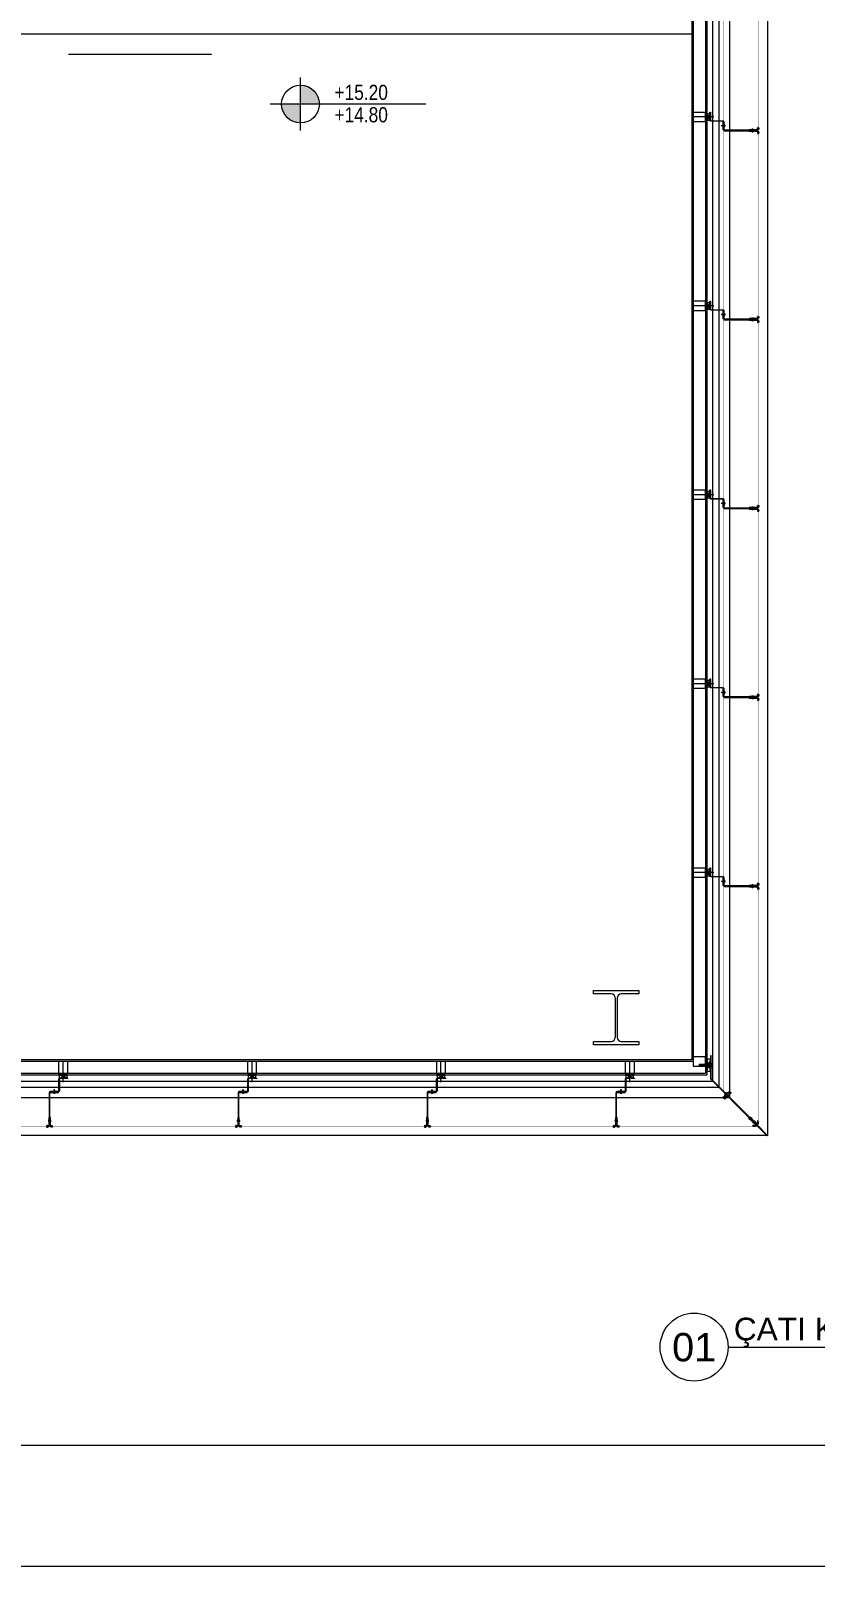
# Model space of a CAD drawing. Extents: x -1457 to 23780, y -2071 to 4205.
# Drawn here: x 22170 to 22689, y 0 to 1016 of the extents above; entities that cross this region are included whole.
import ezdxf
from ezdxf.enums import TextEntityAlignment as Align

# ---------------------------------------------------------------- set-up
doc = ezdxf.new("R2010")
doc.units = 0
doc.header["$MEASUREMENT"] = 0
doc.linetypes.add('HIDDEN', pattern=[0.375, 0.25, -0.125])
doc.layers.get('0').update_dxf_attribs({"color": 9, "lineweight": 9})
doc.layers.add('40A', color=9, linetype='Continuous', lineweight=9)
doc.layers.add('M-TEFRIS2-015', color=129, linetype='Continuous', lineweight=9)
doc.styles.add('Arial', font='arial.ttf', dxfattribs={"height": 2.5})
doc.styles.add('MuuM_TEXT-ITALIC', font='ARIALNI.TTF')
doc.styles.add('MuuM_TEXT-STANDART', font='ARIALN.TTF')

# ---------------------------------------------------------------- blocks, each defined once
blk = doc.blocks.new('0_drawinglabel')
blk.add_lwpolyline([(3, 0), (46.45945978873533, 0)])
blk.add_circle((0, 0), 3)
at = {"style": 'Arial'}
blk.add_attdef('CIZIMADI', text='', height=2, dxfattribs=at).set_placement((3.5, 0), align=Align.BOTTOM_LEFT)
blk.add_attdef('OLCEK', text='', height=2, dxfattribs=at).set_placement((46.45945978873533, 0), align=Align.BOTTOM_RIGHT)
blk.add_attdef('CIZIMNO', text='', height=2.5, dxfattribs=at).set_placement((0, 0), align=Align.MIDDLE)
at = {"style": 'MuuM_TEXT-ITALIC'}
blk.add_attdef('DRAWINGNAME', text='', height=2, dxfattribs=at).set_placement((3.5, -0.592087312414734), align=Align.TOP_LEFT)
blk.add_attdef('SCALE', text='', height=2, dxfattribs=at).set_placement((46.45945978873533, -0.592087312414734), align=Align.TOP_RIGHT)
blk = doc.blocks.new('0_elevationtarget-p')
h = blk.add_hatch(color=256)
h.paths.add_polyline_path([(2.5, 0, 0.4142135623730951), (0, 2.5), (0, 0)])
h.paths.add_polyline_path([(0, 0), (-2.5, 0, 0.4142135623730951), (0, -2.5)])
blk.add_line((0, -3.5), (0, 3.5))
blk.add_lwpolyline([(16.60457400992163, 0), (-4, 0)])
blk.add_circle((0, 0), 2.5)
at = {"style": 'Arial'}
blk.add_attdef('BITMISKOT', text='', height=2, dxfattribs=at).set_placement((4.5, 0), align=Align.BOTTOM_LEFT)
blk.add_attdef('KABAKOT', text='', height=2, dxfattribs=at).set_placement((4.5, -0.592087312414734), align=Align.TOP_LEFT)
blk = doc.blocks.new('prf-36')
for p, q in [((-15, 18), (15, 18)), ((-15, 15.75), (-15, 18)), ((-3.324999999997087, 15.75), (-15, 15.75)), ((-0.625, 13.05000000001746), (-0.625, -13.04999999998836)), ((0.625, 13.05000000001746), (0.625, -13.04999999998836)), ((15, 15.75), (3.325000000004366, 15.75)), ((15, 18), (15, 15.75)), ((-15, -15.75), (-3.324999999997087, -15.75)), ((-15, -18), (-15, -15.75)), ((15, -18), (-15, -18)), ((3.325000000004366, -15.75), (15, -15.75)), ((15, -15.75), (15, -18))]:
    blk.add_line(p, q)
for centre, start, end in [((-3.324999999997087, 13.05000000001746), 0, 90), ((3.325000000004366, 13.05000000001746), 90, 180), ((-3.324999999997087, -13.04999999998836), 270, 0), ((3.325000000004366, -13.04999999998836), 180, 270)]:
    blk.add_arc(centre, 2.7, start, end)
blk = doc.blocks.new('p- alum kaplama profil')
at = {"lineweight": 13}
blk.add_lwpolyline([(7.116288115706992, 12.59122897736233), (7.116288115706992, 26.49122897737107)], dxfattribs=at)
at = {"lineweight": 18}
blk.add_lwpolyline([(4.091285636725841, 6.157395140586232), (-1.408714363274157, 6.157395140586232), (-1.408714363274157, 6.457395140589143), (4.091285636725841, 6.457395140589143, 0.4142135623730951), (4.291285636730207, 6.657395140586232), (4.291288115709904, 14.6599621251953, -0.4142135623730951), (4.791288115709904, 15.15996212519531), (10.2912881157099, 15.15996212519531), (10.2912881157099, 14.85996212519239), (4.791288115709904, 14.85996212519239, 0.4142135623730951), (4.591288115705538, 14.6599621251953), (4.591285636725841, 6.657395140586232, -0.4142135623730951)], format="xyb", close=True, dxfattribs=at)
at = {"lineweight": 5}
blk.add_lwpolyline([(9.44128811570772, 15.15996212519531), (4.791288115709904, 15.15996212519531), (4.791288115709904, 17.15896212519146), (9.44128811570772, 17.15896212519146)], close=True, dxfattribs=at)
for points in [[(4.791288115709904, 15.15996212519531), (9.44128811570772, 17.15896212519146)], [(9.44128811570772, 15.15996212519531), (4.791288115709904, 17.15896212519146)]]:
    blk.add_lwpolyline(points, dxfattribs=at)
blk.add_lwpolyline([(-2.058714363268336, 5.556395140583844), (-2.05871188428864, -2.342037876038375), (-2.058710400644486, -15.6920548943599), (-1.65871040064303, -15.6920548943599), (-1.658711884287185, -2.342037876038375), (-1.65871436326688, 5.556395140583844), (-1.658593908886359, 5.561301908017413), (-1.658232835935449, 5.566196854617373), (-1.6576320142658, 5.57106818802822), (-1.656792891309122, 5.575904172785158), (-1.65571748858474, 5.580693158573922), (-1.654408396842881, 5.585423608308702), (-1.652868769785526, 5.590084125926294), (-1.651102316517608, 5.594663483823751), (-1.649113292579385, 5.599150649924921), (-1.646906489701905, 5.603534814266823), (-1.644487224267321, 5.607805415003893), (-1.641861324499585, 5.611952163888417), (-1.63903511641456, 5.615965071030584), (-1.63601540860236, 5.619834469003762), (-1.632809475801877, 5.623551036069328), (-1.629425041387548, 5.627105818703057), (-1.62587025875382, 5.630490253117387), (-1.622153691684616, 5.63369618591787), (-1.618284293715078, 5.636715893733706), (-1.614271386569271, 5.639542101815094), (-1.610124637688385, 5.642168001582831), (-1.605854036951313, 5.644587267021049), (-1.601469872609412, 5.646794069898533), (-1.596982706504603, 5.648783093833117), (-1.592403348607149, 5.650549547104673), (-1.587742830993191, 5.652089174158388), (-1.583012381258413, 5.65339826590025), (-1.578223395469649, 5.654473668624632), (-1.573387410712711, 5.655312791581309), (-1.568516077301864, 5.655913613254597), (-1.563621130701903, 5.656274686201866), (-1.558714363268336, 5.65639514058239), (3.941285636731664, 5.65639514058239), (3.941285636731664, 6.056395140591121), (-1.558714363268336, 6.056395140583844), (-1.583248200428896, 6.055792868688513), (-1.60772293343234, 6.053987503923053), (-1.632079600497489, 6.050983395563887), (-1.6562595242749, 6.046787780787781), (-1.68020445321872, 6.041410767180422), (-1.703856701892618, 6.034865308449298), (-1.727159289966039, 6.027167173173437), (-1.750056079449676, 6.01833490683748), (-1.772491909980999, 6.008389787142733), (-1.794412731679584, 5.997355772755327), (-1.815765735364948, 5.985259445586053), (-1.836499479776648, 5.972129946732818), (-1.856564015512957, 5.957998906325883), (-1.875911005349735, 5.942900367268523), (-1.89449384069212, 5.926870703258826), (-1.91226775386076, 5.909948531179907), (-1.929189925943319, 5.892174618011267), (-1.945219589949373, 5.873591782668881), (-1.960318129010373, 5.854244792832105), (-1.974449169417311, 5.834180257092157), (-1.987578668266904, 5.813446512684095), (-1.999674995439818, 5.792093508998732), (-2.010709009827223, 5.770172687296507), (-2.020654129521971, 5.747736856768823), (-2.029486395857929, 5.724840067281548), (-2.037184531133789, 5.701537479208128), (-2.043729989864913, 5.677885230534228), (-2.049107003468634, 5.653940301590409), (-2.05330261824838, 5.629760377813), (-2.056306726603907, 5.605403710751487), (-2.058112091369366, 5.580928977744406)], close=True)
blk.add_lwpolyline([(-1.658711884287185, -2.342037876038375), (-2.05871188428864, -2.342037876038375)])
for points in [[(-2.35871040064012, -10.84205606781324), (-2.358685758965292, -16.39196914934291), (-2.358685758968931, -16.39196914934291, -0.4142135623730951), (-2.508685092965605, -16.54196981534187), (-2.508685092961968, -16.54196981534187), (-4.058711732646769, -16.541976697481), (-4.058710400644487, -16.84197669747664), (-2.508683760959684, -16.84196981534478), (-2.508683760963322, -16.84196981533751, 0.4142135623730951), (-2.058685758969659, -16.39196781734063), (-2.058710400644486, -10.84205473581096)], [(-1.358710400647395, -10.84205606781324), (-1.65871040064303, -10.84205473581096), (-1.658735042317856, -16.39196781734063, 0.4142135623730951), (-1.208737040324194, -16.84196981533751), (-1.208737040327832, -16.84196981534478), (0.3412895993569691, -16.84197669747664), (0.3412909313592536, -16.541976697481), (-1.208735708325547, -16.54196981534187), (-1.208735708321909, -16.54196981534187, -0.4142135623730951), (-1.358735042318584, -16.39196914934291), (-1.358735042322222, -16.39196914934291)]]:
    blk.add_lwpolyline(points, format="xyb", close=True)
for points in [[(0.6712856367275889, 5.65639514058239, -10.00000000000055), (1.91128563672555, 5.65639514058239, -10.00000000000055)], [(0.6712856367275889, 5.65639514058239, -10.00000000000055), (0.6716985999200915, 5.636639372480202, -10.00000000000055), (0.6729367680281939, 5.616918118668761, -10.00000000000055), (0.6749979779169735, 5.597265833157508, -10.00000000000055), (0.677878628540384, 5.577716849451461, -10.00000000000055), (0.6815736872713388, 5.558305320590078, -10.00000000000055), (0.6860766986583258, 5.539065159455276, -10.00000000000055), (0.6913797957176941, 5.520029979559691, -10.00000000000055), (0.6974737136779368, 5.501233036300619, -10.00000000000055), (0.7043478061650604, 5.482707168861452, -10.00000000000055), (0.7119900637999308, 5.464484742833519, -10.00000000000055), (0.7203871351857744, 5.446597593696424, -10.00000000000055), (0.729524350231259, 5.429076971186078, -10.00000000000055), (0.7393857457618651, 5.411953484681362, -10.00000000000055), (0.7499540934450124, 5.395257049754945, -10.00000000000055), (0.7612109298543146, 5.379016835895528, -10.00000000000055), (0.7731365887420907, 5.363261215561577, -10.00000000000055), (0.7857102354000745, 5.348017714595698, -10.00000000000055), (0.7989099030428406, 5.333312964137802, -10.00000000000055), (0.8127125312139469, 5.319172654109933, -10.00000000000055), (0.8270940060365319, 5.305621488330871, -10.00000000000055), (0.842029202366575, 5.292683141355155, -10.00000000000055), (0.8574920276851115, 5.280380217101992, -10.00000000000055), (0.873455467678468, 5.268734209390459, -10.00000000000055), (0.8898916334301246, 5.257765464366457, -10.00000000000055), (0.90677181015144, 5.247493144966938, -10.00000000000055), (0.924066507345742, 5.237935197443222, -10.00000000000055), (0.9417455103293833, 5.229108319987062, -10.00000000000055), (0.9597779330115372, 5.221027933597723, -10.00000000000055), (0.9781322718672528, 5.213708155102721, -10.00000000000055), (0.9967764609582443, 5.20716177252143, -10.00000000000055), (1.015677927983232, 5.201400222691519, -10.00000000000055), (1.034803651139554, 5.196433571325541, -10.00000000000055)], [(0.961285636728462, 5.65639514058239, -10.00000000000055), (0.9657017274194004, 5.656503549527768, -10.00000000000055), (0.9701071793579104, 5.656828515186134, -10.00000000000055), (0.9744913794284003, 5.657369254686272, -10.00000000000055), (0.9788437657089158, 5.658124465348008, -10.00000000000055), (0.9831538529188036, 5.659092327796314, -10.00000000000055), (0.9874112576808328, 5.660270510370536, -10.00000000000055), (0.9916057235323024, 5.66165617471961, -10.00000000000055), (0.9957271456414672, 5.663245982656008, -10.00000000000055), (0.9997655951347041, 5.665036104202953, -10.00000000000055), (1.003711343041685, 5.667022226798508, -10.00000000000055), (1.007554883705779, 5.669199565685629, -10.00000000000055), (1.011286957699667, 5.671562875473683, -10.00000000000055), (1.014898574129802, 5.674106462747657, -10.00000000000055), (1.018381032304205, 5.676824199783366, -10.00000000000055), (1.021725942661759, 5.679709539303074, -10.00000000000055), (1.024925247035753, 5.682755530278883, -10.00000000000055), (1.027971238011559, 5.685954834645599, -10.00000000000055), (1.030856577531267, 5.689299745010429, -10.00000000000055), (1.033574314559699, 5.692782203184833, -10.00000000000055), (1.036117901833677, 5.696393819618606, -10.00000000000055), (1.038481211629004, 5.700125893605218, -10.00000000000055), (1.040658550519764, 5.70396943427295, -10.00000000000055), (1.042644673108042, 5.707915182179931, -10.00000000000055), (1.044434794654989, 5.711953631673168, -10.00000000000055), (1.046024602595025, 5.716075053785971, -10.00000000000055), (1.047410266944098, 5.720269519630161, -10.00000000000055), (1.04858844951468, 5.724526924392192, -10.00000000000055), (1.049556311966624, 5.728837011605719, -10.00000000000055), (1.050311522624724, 5.733189397882597, -10.00000000000055), (1.050852262128501, 5.737573597956724, -10.00000000000055), (1.051177227786864, 5.741979049895235, -10.00000000000055), (1.051285636728607, 5.746395140586173, -10.00000000000055)], [(1.606285636728898, 6.866395140581516, -10.00000000000055), (0.9762856367278798, 6.956395140585299, -10.00000000000055)], [(1.334586901725741, 5.854744508082148, -10.00000000000055), (0.9762856367278798, 5.876395140583553, -10.00000000000055)], [(1.562926084069658, 7.052589362398066, -10.00000000000055), (1.020381943574647, 7.13009566817891, -10.00000000000055)], [(1.034803651139554, 5.196433571325541, -10.00000000000055), (1.040012745183958, 5.195209710616835, -10.00000000000055), (1.045227678500849, 5.194010975332276, -10.00000000000055), (1.05044832990552, 5.192837393324224, -10.00000000000055), (1.055674578075012, 5.191688991877527, -10.00000000000055), (1.060906301555404, 5.190565797680391, -10.00000000000055), (1.066143378769083, 5.189467836817128, -10.00000000000055), (1.071385688014742, 5.188395134811798, -10.00000000000055), (1.076633107467386, 5.187347716599106, -10.00000000000055), (1.081885515178327, 5.186325606517129, -10.00000000000055), (1.087142789093377, 5.18532882832187, -10.00000000000055), (1.092404807038291, 5.184357405165427, -10.00000000000055), (1.09767144672969, 5.183411359625097, -10.00000000000055), (1.102942585782329, 5.182490713696096, -10.00000000000055), (1.108218101690907, 5.181595488769744, -10.00000000000055), (1.113497871866456, 5.180725705640725, -10.00000000000055), (1.1187817736145, 5.179881384528925, -10.00000000000055), (1.124069684138703, 5.179062545064879, -10.00000000000055), (1.129361480559054, 5.178269206253388, -10.00000000000055), (1.134657039893681, 5.177501386553558, -10.00000000000055), (1.139956239091588, 5.176759103791481, -10.00000000000055), (1.145258954996279, 5.176042375233008, -10.00000000000055), (1.150565064382135, 5.175351217518254, -10.00000000000055), (1.155874443943502, 5.174685646719809, -10.00000000000055), (1.161186970294692, 5.174045678306356, -10.00000000000055), (1.166502519977257, 5.173431327135403, -10.00000000000055), (1.171820969470899, 5.172842607504207, -10.00000000000055), (1.177142195175292, 5.172279533069738, -10.00000000000055), (1.182466073431895, 5.171742116943278, -10.00000000000055), (1.187792480520329, 5.171230371595811, -10.00000000000055), (1.193121292669274, 5.170744308923531, -10.00000000000055), (1.198452386034659, 5.170283940225998, -10.00000000000055), (1.203785636728752, 5.169849276191596, -10.00000000000055)], [(1.051285636728607, 6.913093875582489, -10.00000000000055), (1.291285636730207, 7.556395140591121, -10.00000000000055)], [(1.051285636728607, 5.833093875580741, -10.00000000000055), (1.051285636728607, 6.013093875581035, -10.00000000000055)], [(1.051285636728607, 5.746395140586173, -10.00000000000055), (1.051285636728607, 5.833093875580741, -10.00000000000055)], [(1.203785636728752, 5.169849276191596, -10.00000000000055), (1.203785636728752, 5.203895140590248, -10.00000000000055)], [(1.378785636728024, 5.203895140590248, -10.00000000000055), (1.203785636728752, 5.203895140590248, -10.00000000000055)], [(1.291260536728259, 6.157395140586232, -10.00000000000055), (1.291260536728259, 6.257395140584777, -10.00000000000055)], [(1.291285636730207, 4.927395140590306, -10.00000000000055), (1.291285636730207, 7.795395140585242, -10.00000000000055)], [(1.53128563672817, 6.823093875585982, -10.00000000000055), (1.291285636730207, 7.556395140591121, -10.00000000000055)], [(1.378785636728024, 5.169849276191596, -10.00000000000055), (1.378785636728024, 5.203895140590248, -10.00000000000055)], [(1.378785636728024, 5.169849276191596, -10.00000000000055), (1.384118887425755, 5.170283940225998, -10.00000000000055), (1.389449980787502, 5.170744308923531, -10.00000000000055), (1.394778792932811, 5.171230371595811, -10.00000000000055), (1.40010520002488, 5.171742116943278, -10.00000000000055), (1.405429078285123, 5.172279533069738, -10.00000000000055), (1.410750303985878, 5.172842607504207, -10.00000000000055), (1.41606875347952, 5.173431327135403, -10.00000000000055), (1.421384303162084, 5.174045678306356, -10.00000000000055), (1.426696829513274, 5.174685646719809, -10.00000000000055), (1.432006209074643, 5.175351217518254, -10.00000000000055), (1.437312318460499, 5.176042375233008, -10.00000000000055), (1.442615034365189, 5.176759103791481, -10.00000000000055), (1.447914233559457, 5.177501386553558, -10.00000000000055), (1.453209792897722, 5.178269206253388, -10.00000000000055), (1.458501589318074, 5.179062545064879, -10.00000000000055), (1.463789499842278, 5.179881384528925, -10.00000000000055), (1.469073401586683, 5.180725705640725, -10.00000000000055), (1.474353171765869, 5.181595488769744, -10.00000000000055), (1.479628687678085, 5.182490713696096, -10.00000000000055), (1.484899826723449, 5.183411359625097, -10.00000000000055), (1.490166466418485, 5.184357405165427, -10.00000000000055), (1.495428484359763, 5.18532882832187, -10.00000000000055), (1.50068575827845, 5.186325606517129, -10.00000000000055), (1.50593816598939, 5.187347716599106, -10.00000000000055), (1.511185585442034, 5.188395134811798, -10.00000000000055), (1.516427894687694, 5.189467836817128, -10.00000000000055), (1.521664971901373, 5.190565797673116, -10.00000000000055), (1.526896695381764, 5.191688991877527, -10.00000000000055), (1.532122943547619, 5.192837393324224, -10.00000000000055), (1.537343594955926, 5.194010975332276, -10.00000000000055), (1.542558528272819, 5.195209710616835, -10.00000000000055), (1.547767622317223, 5.196433571325541, -10.00000000000055)], [(1.53128563672817, 5.746395140586173, -10.00000000000055), (1.53128563672817, 5.923093875584527, -10.00000000000055)], [(1.53128563672817, 5.746395140586173, -10.00000000000055), (1.531394045669911, 5.741979049895235, -10.00000000000055), (1.531719011328276, 5.737573597956724, -10.00000000000055), (1.532259750832054, 5.733189397882597, -10.00000000000055), (1.53301496149379, 5.728837011605719, -10.00000000000055), (1.533982823942095, 5.724526924392192, -10.00000000000055), (1.535161006512679, 5.720269519630161, -10.00000000000055), (1.536546670861753, 5.716075053785971, -10.00000000000055), (1.538136478801789, 5.711953631673168, -10.00000000000055), (1.539926600348735, 5.707915182172654, -10.00000000000055), (1.541912722937013, 5.70396943427295, -10.00000000000055), (1.544090061827773, 5.700125893605218, -10.00000000000055), (1.546453371619463, 5.69639381961133, -10.00000000000055), (1.54899695889344, 5.692782203177559, -10.00000000000055), (1.551714695925511, 5.689299745010429, -10.00000000000055), (1.554600035445218, 5.685954834645599, -10.00000000000055), (1.557646026421024, 5.682755530278883, -10.00000000000055), (1.560845330791379, 5.679709539303074, -10.00000000000055), (1.564190241152573, 5.676824199783366, -10.00000000000055), (1.567672699323338, 5.674106462747657, -10.00000000000055), (1.57128431575711, 5.671562875473683, -10.00000000000055), (1.575016389750999, 5.669199565685629, -10.00000000000055), (1.578859930411454, 5.667022226798508, -10.00000000000055), (1.582805678318436, 5.665036104202953, -10.00000000000055), (1.58684412781531, 5.663245982656008, -10.00000000000055), (1.590965549924475, 5.66165617471961, -10.00000000000055), (1.595160015775945, 5.660270510370536, -10.00000000000055), (1.599417420537974, 5.659092327796314, -10.00000000000055), (1.603727507744224, 5.658124465348008, -10.00000000000055), (1.608079894028378, 5.657369254686272, -10.00000000000055), (1.612464094098868, 5.656828515186134, -10.00000000000055), (1.616869546041016, 5.656503549527768, -10.00000000000055), (1.621285636728315, 5.65639514058239, -10.00000000000055)], [(1.547767622317223, 5.196433571325541, -10.00000000000055), (1.566893345473545, 5.201400222691519, -10.00000000000055), (1.585794812494896, 5.20716177252143, -10.00000000000055), (1.604439001593163, 5.213708155102721, -10.00000000000055), (1.622793340445241, 5.221027933597723, -10.00000000000055), (1.640825763127394, 5.229108319987062, -10.00000000000055), (1.658504766111035, 5.237935197443222, -10.00000000000055), (1.675799463305338, 5.247493144966938, -10.00000000000055), (1.692679640026653, 5.257765464366457, -10.00000000000055), (1.70911580577831, 5.268734209390459, -10.00000000000055), (1.725079245771667, 5.280380217101992, -10.00000000000055), (1.740542071090203, 5.292683141355155, -10.00000000000055), (1.755477267423883, 5.305621488330871, -10.00000000000055), (1.76985874224283, 5.319172654109933, -10.00000000000055), (1.7836613704103, 5.333312964137802, -10.00000000000055), (1.796861038056704, 5.348017714595698, -10.00000000000055), (1.809434684714688, 5.363261215561577, -10.00000000000055), (1.821360343602464, 5.379016835895528, -10.00000000000055), (1.832617180011765, 5.395257049754945, -10.00000000000055), (1.843185527691274, 5.411953484681362, -10.00000000000055), (1.85304692322552, 5.429076971186078, -10.00000000000055), (1.862184138267366, 5.446597593696424, -10.00000000000055), (1.870581209656846, 5.464484742833519, -10.00000000000055), (1.878223467291718, 5.482707168861452, -10.00000000000055), (1.88509755977884, 5.501233036300619, -10.00000000000055), (1.891191477739084, 5.520029979559691, -10.00000000000055), (1.896494574798452, 5.539065159455276, -10.00000000000055), (1.900997586181801, 5.558305320590078, -10.00000000000055), (1.904692644912755, 5.577716849451461, -10.00000000000055), (1.907573295539805, 5.597265833157508, -10.00000000000055), (1.909634505424945, 5.616918118668761, -10.00000000000055), (1.910872673536687, 5.636639372480202, -10.00000000000055), (1.91128563672555, 5.65639514058239, -10.00000000000055)], [(-3.83650732728347, -17.04205491936591, 0), (-3.810064716937631, -17.07069461185165, 0), (-3.782135438719706, -17.09788650486007, 0), (-3.752798647907183, -17.12355353296152, 0), (-3.722137488857696, -17.14762295241235, 0), (-3.690238859351666, -17.17002654727548, 0), (-3.657193164337513, -17.19070082280086, 0), (-3.623094059701542, -17.20958718533802, 0), (-3.588038186822813, -17.22663210844621, 0), (-3.552124898687906, -17.24178728454717, 0), (-3.515455978322278, -17.25500976185867, 0), (-3.478135350302181, -17.26626206612855, 0), (-3.440268786242086, -17.27551230684912, 0), (-3.401963604996126, -17.28273426758824, 0), (-3.363328368533983, -17.28790748036408, 0), (-3.324472574229729, -17.29101728361274, 0), (-3.285506344560416, -17.29205486372666, 0), (-3.246540114985691, -17.29101728007663, 0), (-3.207684320965198, -17.2879074733064, 0), (-3.169049084968719, -17.28273425701627, 0), (-3.130743904384871, -17.27551229279925, 0), (-3.092877341161511, -17.26626204865169, 0), (-3.055556714163683, -17.25500974099122, 0), (-3.018887794994951, -17.24178726035461, 0), (-2.982974508238839, -17.22663208098675, 0), (-2.947918636902612, -17.20958715470624, 0), (-2.913819533980131, -17.19070078906952, 0), (-2.880773840846812, -17.17002651054645, 0), (-2.848875213374411, -17.14762291278748, 0), (-2.818214056507712, -17.12355349055724, 0), (-2.788877268027135, -17.09788645978551, 0), (-2.760947992275759, -17.07069456423778, 0), (-2.734505384531075, -17.04205486935825, 0)], [(-3.285506377786076, -17.04205472372996, 0), (-3.836507357787922, -17.04205472372996, 0)], [(-2.845505414603393, -16.54205459020886, 0), (-2.857579834799252, -16.50745929440745, 0), (-2.872369487060494, -16.47393479141465, 0), (-2.889780529712878, -16.44169379719824, 0), (-2.909702488144829, -16.41094088372483, 0), (-2.932008955755009, -16.38187118097994, 0), (-2.956558396017498, -16.35466913881828, 0), (-2.983195040542341, -16.32950735662598, 0), (-3.011749877452529, -16.30654548815073, 0), (-3.042041723754663, -16.28592922849202, 0), (-3.07387837499118, -16.26778938966163, 0), (-3.107057824767252, -16.25224107054964, 0), (-3.141369546519853, -16.23938292662205, 0), (-3.176595829314463, -16.22929654395557, 0), (-3.212513159243826, -16.22204592154593, 0), (-3.248893637653964, -16.21767706523678, 0), (-3.285506427160726, -16.21621769580815, 0), (-3.32211921635826, -16.21767707309482, 0), (-3.358499693829798, -16.22204593721107, 0), (-3.394417022205743, -16.22929656733322, 0), (-3.429643302832118, -16.2393829575667, 0), (-3.463955021823494, -16.25224110885756, 0), (-3.497134468263538, -16.26778943509271, 0), (-3.528971115603782, -16.2859292807625, 0), (-3.559262957485772, -16.30654554691864, 0), (-3.587817789462859, -16.32950742152752, 0), (-3.614454428588942, -16.35466920943872, 0), (-3.639003863008837, -16.38187125686818, 0), (-3.661310324379883, -16.41094096440065, 0), (-3.681232276208902, -16.44169388215232, 0), (-3.69864331194185, -16.47393488010857, 0), (-3.713432956999894, -16.50745938628097, 0), (-3.725507369774276, -16.54205468467262, 0)], [(-3.285506377786076, -16.54205473580805, 0), (-3.725507297789588, -16.54205473580805, 0)], [(-3.285506377786076, -16.54205473580805, 0), (-3.54550545778693, -16.54205473580805, 0)], [(-3.54550545778693, -16.54205473580805, 0), (-3.285506377786076, -16.54205473580805, 0)], [(-3.54550545778693, -17.04205472372996, 0), (-3.54550545778693, -16.54205473580805, 0)], [(-3.285506377786076, -17.54205472372996, 0), (-3.285506377786076, -16.04205473580805, 0)], [(-3.285506377786076, -16.54205473580805, 0), (-2.845505457789839, -16.54205473580805, 0)], [(-3.285506377786076, -16.54205473580805, 0), (-3.025507297785225, -16.54205473580805, 0)], [(-3.025507297785225, -16.54205473580805, 0), (-3.285506377786076, -16.54205473580805, 0)], [(-3.285506377786076, -17.04205472372996, 0), (-2.73450539778787, -17.04205472372996, 0)], [(-3.025507297785225, -17.04205472372996, 0), (-3.025507297785225, -16.54205473580805, 0)], [(-2.858710468553908, -13.04205473576439, 0), (-0.8587104006437583, -13.04205473576439, 0)], [(-2.358710400643758, -12.5170547056623, 0), (-2.396498232599696, -12.53468806490855, 0), (-2.432895800291588, -12.555036840502, 0), (-2.467708304666301, -12.57799212620011, 0), (-2.500749429887945, -12.60343106576329, 0), (-2.531842340507864, -12.63121751050494, 0), (-2.560820627892097, -12.66120274791319, 0), (-2.587529200816788, -12.69322629760427, 0), (-2.611825115534884, -12.72711677016195, 0), (-2.633578340788516, -12.76269278446125, 0), (-2.652672453750709, -12.79976393837569, 0), (-2.669005263105646, -12.83813182781887, 0), (-2.682489355986035, -12.8775911086268, 0), (-2.693052565795369, -12.91793059548945, 0), (-2.700638358437571, -12.95893439229258, 0), (-2.705206134905893, -13.00038304751797, 0), (-2.706731448550272, -13.04205472879403, 0), (-2.705206135924527, -13.08372641011374, 0), (-2.700638360471201, -13.12517506545555, 0), (-2.693052568825805, -13.16617886244057, 0), (-2.682489360006001, -13.20651834956516, 0), (-2.669005268089676, -13.24597763070051, 0), (-2.652672459673339, -13.28434552055114, 0), (-2.633578347613365, -13.32141667492396, 0), (-2.611825123229208, -13.35699268975441, 0), (-2.587529209340573, -13.39088316290872, 0), (-2.560820637198048, -13.42290671324736, 0), (-2.531842350548686, -13.45289195136138, 0), (-2.500749440605431, -13.48067839685973, 0), (-2.467708316005881, -13.50611733723781, 0), (-2.432895812195055, -13.52907262378721, 0), (-2.396498244994289, -13.54942140026833, 0), (-2.358710413471271, -13.56705476043862, 0)], [(-2.358710468553907, -13.04205473576439, 0), (-2.358710468553907, -12.51705473576294, 0)], [(-2.358710468553907, -13.04205473576439, 0), (-2.358710468553907, -12.72705381576088, 0)], [(-2.358710468553907, -12.72705381576088, 0), (-2.358710468553907, -13.04205473576439, 0)], [(-1.358710400643758, -12.72705381576088, 0), (-2.358710468553907, -12.72705381576088, 0)], [(-2.358710468553907, -13.04205473576439, 0), (-2.358710468553907, -13.35705565576063, 0)], [(-2.358710468553907, -13.04205473576439, 0), (-2.358710468553907, -13.56705473575857, 0)], [(-2.358710468553907, -13.35705565576063, 0), (-2.358710468553907, -13.04205473576439, 0)], [(-1.358710400643758, -13.35705565576063, 0), (-2.358710468553907, -13.35705565576063, 0)], [(-1.358710400643758, -13.04205473576439, 0), (-1.358710400643758, -12.36705473576148, 0)], [(-1.358710356475057, -13.71705469588778, 0), (-1.324271272271289, -13.68429009661486, 0), (-1.29159132717541, -13.64977067202562, 0), (-1.260759814915218, -13.61359074198117, 0), (-1.231860978634357, -13.57584916347696, 0), (-1.204973780670115, -13.53664906053018, 0), (-1.180171686828543, -13.49609754233825, 0), (-1.15752246562988, -13.4543054107271, 0), (-1.13708800315362, -13.41138685728947, 0), (-1.118924133934341, -13.36745915143547, 0), (-1.103080488399426, -13.32264231998124, 0), (-1.089600357270682, -13.2770588191197, 0), (-1.078520573268177, -13.23083319989382, 0), (-1.069871410472841, -13.18409176786372, 0), (-1.063676501606095, -13.1369622379425, 0), (-1.05995277346301, -13.08957338550681, 0), (-1.058710400644485, -13.04205469449516, 0), (-1.059952777777652, -12.99453600359266, 0), (-1.06367651022083, -12.94714715149894, 0), (-1.0698714233622, -12.90001762214524, 0), (-1.07852059039942, -12.85327619089366, 0), (-1.089600378600152, -12.80705057267187, 0), (-1.103080513865279, -12.76146707303996, 0), (-1.118924163467454, -12.7166502430191, 0), (-1.137088036673957, -12.67272253881674, 0), (-1.157522503046492, -12.62980398723448, 0), (-1.180171728035928, -12.58801185766788, 0), (-1.204973825562774, -12.54746034173877, 0), (-1.231861027081322, -12.50826024122216, 0), (-1.260759866789156, -12.47051866534457, 0), (-1.291591382330807, -12.43433873810136, 0), (-1.324271330562623, -12.39981931647344, 0), (-1.35871041773862, -12.36705472033645, 0)], [(-1.358710400643758, -13.04205473576439, 0), (-1.358710400643758, -13.71705473576003, 0)], [(-0.5558868025000268, -17.04205472372996, 0), (-1.106887782498232, -17.04205472372996, 0)], [(-0.0048858530026337, -17.04205491936591, 0), (-0.0313284633484727, -17.07069461185165, 0), (-0.0592577415663982, -17.09788650486007, 0), (-0.0885945323789201, -17.12355353296152, 0), (-0.1192556914284069, -17.14762295241235, 0), (-0.1511543209344381, -17.17002654727548, 0), (-0.1842000159449526, -17.19070082280086, 0), (-0.218299120580923, -17.20958718533802, 0), (-0.2533549934632902, -17.22663210844621, 0), (-0.289268281598197, -17.24178728454717, 0), (-0.3259372019638249, -17.25500976185867, 0), (-0.3632578299839224, -17.26626206612855, 0), (-0.4011243940440182, -17.27551230684912, 0), (-0.4394295752899779, -17.28273426758824, 0), (-0.4780648117521197, -17.28790748036408, 0), (-0.5169206060563738, -17.29101728361274, 0), (-0.555886835722049, -17.29205486372666, 0), (-0.5948530653004127, -17.29101728007663, 0), (-0.6337088593172667, -17.2879074733064, 0), (-0.6723440953137471, -17.28273425701627, 0), (-0.7106492759012327, -17.27551229279925, 0), (-0.7485158391245932, -17.26626204865169, 0), (-0.7858364661224188, -17.25500974099122, 0), (-0.8225053852875133, -17.24178726035461, 0), (-0.8584186720472644, -17.22663208098675, 0), (-0.8934745433798525, -17.20958715470624, 0), (-0.9275736463059728, -17.19070078906952, 0), (-0.9606193394392905, -17.17002651054645, 0), (-0.9925179669116913, -17.14762291278748, 0), (-1.02317912377839, -17.12355349055724, 0), (-1.052515912258968, -17.09788645978551, 0), (-1.080445188006705, -17.07069456423778, 0), (-1.106887795755028, -17.04205486935825, 0)], [(-0.9958877656827096, -16.54205459020886, 0), (-0.9838133454832132, -16.50745929440745, 0), (-0.9690236932256084, -16.47393479141465, 0), (-0.9516126505732244, -16.44169379719824, 0), (-0.9316906921412736, -16.41094088372483, 0), (-0.9093842245310952, -16.38187118097994, 0), (-0.8848347842686051, -16.35466913881828, 0), (-0.8581981397401248, -16.32950735662598, 0), (-0.8296433028335741, -16.30654548815073, 0), (-0.7993514565278022, -16.28592922849202, 0), (-0.7675148052949226, -16.26778938966163, 0), (-0.7343353555188517, -16.25224107054964, 0), (-0.70002363376625, -16.23938292662205, 0), (-0.6647973509716394, -16.22929654395557, 0), (-0.6288800210422778, -16.22204592154593, 0), (-0.5924995426321403, -16.21767706523678, 0), (-0.5558867531217402, -16.21621769580815, 0), (-0.5192739639278443, -16.21767707309482, 0), (-0.4828934864526673, -16.22204593721107, 0), (-0.4469761580803607, -16.22929656733322, 0), (-0.4117498774503475, -16.2393829575667, 0), (-0.3774381584589719, -16.25224110885756, 0), (-0.3442587120189273, -16.26778943509271, 0), (-0.3124220646786853, -16.2859292807625, 0), (-0.2821302228003333, -16.30654554691864, 0), (-0.2535753908196057, -16.32950742152752, 0), (-0.2269387516971619, -16.35466920943872, 0), (-0.2023893172772659, -16.38187125686818, 0), (-0.1800828559062211, -16.41094096440065, 0), (-0.1601609040772018, -16.44169388215232, 0), (-0.1427498683442536, -16.47393488010857, 0), (-0.1279602232825709, -16.50745938628097, 0), (-0.115885810511827, -16.54205468467262, 0)], [(-0.5558868025000268, -16.54205473580805, 0), (-0.9958877224962635, -16.54205473580805, 0)], [(-0.5558868025000268, -16.54205473580805, 0), (-0.8158858824972413, -16.54205473580805, 0)], [(-0.8158858824972413, -16.54205473580805, 0), (-0.5558868025000268, -16.54205473580805, 0)], [(-0.8158858824972413, -17.04205472372996, 0), (-0.8158858824972413, -16.54205473580805, 0)], [(-0.5558868025000268, -17.54205472372996, 0), (-0.5558868025000268, -16.04205473580805, 0)], [(-0.5558868025000268, -16.54205473580805, 0), (-0.2958877224991738, -16.54205473580805, 0)], [(-0.5558868025000268, -16.54205473580805, 0), (-0.1158858824965137, -16.54205473580805, 0)], [(-0.2958877224991738, -16.54205473580805, 0), (-0.5558868025000268, -16.54205473580805, 0)], [(-0.5558868025000268, -17.04205472372996, 0), (-0.0048858224981814, -17.04205472372996, 0)], [(-0.2958877224991738, -17.04205472372996, 0), (-0.2958877224991738, -16.54205473580805, 0)]]:
    blk.add_polyline3d(points)
blk = doc.blocks.new('p-cephe_kose profili')
at = {"linetype": 'Continuous', "lineweight": 13}
for p, q in [((-2.749991552776917, 12.75000846731927), (-3.149991552778373, 12.75000846731927)), ((-3.149991552778373, -2.867148820223518), (-3.149991552778373, 12.75000846731927)), ((-2.749991552776917, -3.032834245172125), (-2.749991552776917, 12.75000846731927)), ((-3.149991552778373, -2.867148820223518), (-30.1414129090299, -29.85857017646049)), ((-2.749991552776917, -3.032834245172125), (-29.85857019655305, -30.14141288893734)), ((-33.85000032595053, -33.56715759338113), (-30.1414129090299, -29.85857017646049)), ((-33.56715761348096, -33.85000030585799), (-29.85857019655305, -30.14141288893734)), ((-33.52928933993591, -32.82218253865217), (-28.57954187162778, -27.87243507035024)), ((-33.31715730558007, -33.03431457300826), (-28.36740983727194, -28.08456710470633)), ((-28.08456712480392, -28.3674098171746), (-33.03431459310877, -33.31715728547982)), ((-27.87243509044794, -28.57954185153057), (-32.82218255875279, -33.52928931983577)), ((-30.1414129090299, -29.85857017646049), (-29.85857019655305, -30.14141288893734)), ((-29.85857019655305, -30.14141288893734), (-30.1414129090299, -29.85857017646049)), ((-28.36740983727194, -28.08456710470633), (-28.57954187162778, -27.87243507035024)), ((-28.08456712480392, -28.3674098171746), (-27.87243509044794, -28.57954185153057)), ((-33.85000032595053, -33.56715759338113), (-40.45354730196049, -40.17070456938382)), ((-40.45354730196049, -40.17070456938382), (-40.17070458948365, -40.45354728185702)), ((-33.56715761348096, -33.85000030585799), (-40.17070458948365, -40.45354728185702)), ((-34.00000001805347, -30.65147186053358), (-34.00000001805457, -32.75147186053357)), ((-34.00000001805347, -30.65147186053358), (-33.70000001805347, -30.65147186053372)), ((-33.56715761348096, -33.85000030585799), (-33.85000032595053, -33.56715759338113)), ((-33.70000001805347, -30.65147186053372), (-33.70000001805457, -32.75147186053371)), ((-32.7514718806342, -33.69999999795437), (-30.65147188063457, -33.69999999795437)), ((-32.7514718806342, -33.99999999795438), (-30.65147188063457, -33.99999999795438)), ((-30.65147188063457, -33.99999999795438), (-30.65147188063457, -33.69999999795437))]:
    blk.add_line(p, q, dxfattribs=at)
at = {"linetype": 'Continuous', "lineweight": 5}
for p, q in [((-2.749991552779103, 2.250008467319999), (-0.2499915527791039, 10.25000846732)), ((-0.2499915527791039, 2.250008467319999), (-2.749991552779103, 10.25000846732)), ((-3.149991552779102, 6.685056562035968), (1.050008447220896, 6.685056562035968)), ((1.050008447220896, 5.814960372603664), (-3.149991552779102, 5.814960372603664)), ((-2.732919073710944, 6.250008467319275), (4.198791010039713, 6.250008467319275)), ((4.850008447220897, 6.620104656752289), (1.050008447220896, 6.620104656752289)), ((4.850008447220897, 5.879912277887696), (1.050008447220896, 5.879912277887696))]:
    blk.add_line(p, q, dxfattribs=at)
for p, q in [((-16.22899155279556, -12.05946339527837), (-13.36099155279626, -12.05946339527982)), ((-15.98653741718736, -11.97196339527909), (-15.95249155279526, -11.97196339527835)), ((-15.98653741718699, -12.14696339527836), (-15.95249155279489, -12.14696339527836)), ((-15.95249155279526, -11.97196339527835), (-15.95249155279489, -12.14696339527836)), ((-15.49999155279656, -12.67946339527844), (-15.49999155279584, -11.43946339527902)), ((-15.40999155279715, -11.81946339527786), (-15.23329281779588, -11.81946339527822)), ((-15.40999155279678, -12.29946339527815), (-15.32329281779639, -12.29946339527815)), ((-15.32329281779639, -12.29946339527815), (-15.1432928177961, -12.29946339527851)), ((-15.30164218529717, -12.01616213027955), (-15.27999155279686, -12.37446339527851)), ((-15.23329281779588, -11.81946339527822), (-15.05329281779632, -11.81946339527822)), ((-15.18999155279525, -11.74446339527821), (-15.09999155279729, -12.37446339527851)), ((-15.1432928177961, -12.29946339527851), (-14.96329281779581, -12.29946339527851)), ((-15.05329281779632, -11.81946339527822), (-14.87329281779603, -11.81946339527822)), ((-15.00999155279642, -11.74446339527821), (-14.91999155279773, -12.37446339527851)), ((-14.96329281779581, -12.29946339527851), (-14.78329281779552, -12.29946339527851)), ((-14.87329281779603, -11.81946339527822), (-14.69329281779574, -11.81946339527822)), ((-14.82999155279613, -11.74446339527821), (-14.73999155279671, -12.37446339527851)), ((-14.78329281779552, -12.29946339527851), (-14.60329281779667, -12.29946339527888)), ((-14.69329281779574, -11.81946339527822), (-14.51329281779544, -11.81946339527859)), ((-14.64999155279584, -11.74446339527821), (-14.55999155279715, -12.37446339527888)), ((-14.60329281779667, -12.29946339527888), (-14.42329281779639, -12.29946339527888)), ((-14.51329281779544, -11.81946339527859), (-14.33329281779588, -11.81946339527859)), ((-14.46999155279555, -11.74446339527858), (-14.37999155279686, -12.37446339527888)), ((-14.42329281779639, -12.29946339527888), (-14.2432928177961, -12.29946339527888)), ((-14.33329281779588, -11.81946339527859), (-13.5999915527962, -12.05946339527982)), ((-14.28999155279526, -11.74446339527858), (-14.19999155279657, -12.37446339527888)), ((-14.2432928177961, -12.29946339527888), (-13.5999915527962, -12.05946339527982)), ((-14.10379733098744, -11.78782294794001), (-14.02629102520296, -12.33036708843065)), ((-12.67946341536918, -15.50737033471961), (-11.43946341536976, -15.50737033471961)), ((-11.74446341536859, -14.29737033471902), (-12.37446341536889, -14.2073703347196)), ((-11.74446341536859, -14.47737033471931), (-12.37446341536889, -14.38737033471989)), ((-11.74446341536859, -14.6573703347196), (-12.37446341536889, -14.56737033472018)), ((-11.74446341536859, -14.83737033471989), (-12.37446341536889, -14.74737033471974)), ((-11.74446341536859, -15.01737033472018), (-12.37446341536889, -14.92737033472076)), ((-11.74446341536859, -15.19737033471901), (-12.37446341536889, -15.10737033472033)), ((-12.01616215037029, -15.30902096722057), (-12.37446341536889, -15.28737033471989)), ((-11.78782296803001, -14.11117611291121), (-12.33036710852066, -14.03366980712599)), ((-12.29946341536888, -14.25067159971951), (-12.05946341536946, -13.6073703347196)), ((-12.29946341536888, -14.4306715997198), (-12.29946341536888, -14.25067159971951)), ((-12.29946341536888, -14.61067159972009), (-12.29946341536888, -14.4306715997198)), ((-12.29946341536888, -14.79067159971892), (-12.29946341536888, -14.61067159972009)), ((-12.29946341536888, -14.97067159971921), (-12.29946341536888, -14.79067159971892)), ((-12.29946341536888, -15.1506715997195), (-12.29946341536888, -14.97067159971921)), ((-12.29946341536888, -15.33067159971979), (-12.29946341536888, -15.1506715997195)), ((-12.29946341536888, -15.41737033472019), (-12.29946341536888, -15.33067159971979)), ((-12.14696341536947, -15.9939161991104), (-12.14696341536947, -15.95987033471829)), ((-11.97196341536946, -15.95987033471903), (-12.14696341536947, -15.95987033471829)), ((-12.05946341536946, -16.23637033471897), (-12.05946341536946, -13.36837033471965)), ((-11.81946341536859, -14.34067159971965), (-12.05946341536946, -13.6073703347196)), ((-11.97196341537019, -15.99391619911112), (-11.97196341536946, -15.95987033471903)), ((-11.81946341536859, -14.52067159971921), (-11.81946341536859, -14.34067159971965)), ((-11.81946341536859, -14.7006715997195), (-11.81946341536859, -14.52067159971921)), ((-11.81946341536859, -14.88067159971979), (-11.81946341536859, -14.7006715997195)), ((-11.81946341536859, -15.06067159972008), (-11.81946341536859, -14.88067159971979)), ((-11.81946341536859, -15.24067159971965), (-11.81946341536859, -15.06067159972008)), ((-11.81946341536859, -15.41737033472091), (-11.81946341536859, -15.24067159971965))]:
    blk.add_line(p, q)
at = {"linetype": 'Continuous', "lineweight": 18}
for p, q in [((-15.24999155278529, -10.85946339527864), (-15.24999155278711, -14.00146339527482)), ((-15.24999155278529, -10.85946339527864), (-14.94999155278529, -10.85946339527882)), ((-14.94999155278529, -10.85946339527882), (-14.94999155278711, -14.00146339527501)), ((-14.77928087466834, -14.07217407339369), (-12.56334406883879, -11.85623726757143)), ((-14.56714884031272, -14.28430610775001), (-12.35121203448317, -12.06836930192774)), ((-12.06836932201623, -12.35121201439456), (-14.28430612783996, -14.56714882022302)), ((-11.85623728766003, -12.56334404875029), (-14.07217409348376, -14.77928085457875)), ((-14.00146341536492, -14.94999153269747), (-10.8594634153691, -14.94999153269747)), ((-14.00146341536492, -15.24999153269746), (-10.8594634153691, -15.24999153269746)), ((-12.35121203448317, -12.06836930192774), (-12.56334406883879, -11.85623726757143)), ((-12.06836932201623, -12.35121201439456), (-11.85623728766003, -12.56334404875029)), ((-10.8594634153691, -15.24999153269746), (-10.8594634153691, -14.94999153269747))]:
    blk.add_line(p, q, dxfattribs=at)
at = {"lineweight": 5}
for p, q in [((-13.02022759624488, -13.72733435733535), (-13.72733437743191, -13.02022757614833)), ((-13.29246309541159, -13.00962028494541), (-13.66369415553454, -13.38085134506838)), ((-13.64601648600546, -12.65606689435154), (-12.44393491904012, -13.85814846131689)), ((-13.29246309541159, -13.00962028494541), (-13.5152023820232, -13.23235957155702)), ((-13.5152023820232, -13.23235957155702), (-13.29246309541159, -13.00962028494541)), ((-13.29246309541159, -13.00962028494541), (-12.92123203528863, -12.63838922482246)), ((-13.29246309541159, -13.00962028494541), (-13.06972380879924, -12.78688099833235)), ((-13.06972380879924, -12.78688099833235), (-13.29246309541159, -13.00962028494541)), ((-12.57474902302093, -13.28185578411067), (-13.28185580420796, -12.57474900292436)), ((-12.79748830963326, -13.50459507072374), (-13.27478538693431, -13.98189214802406)), ((-12.79748830963326, -13.50459507072374), (-12.32019123233222, -13.02729799342197)), ((-28.94370251448272, -29.65080927556592), (-29.65080929566903, -28.9437024943789)), ((-29.21593801364944, -28.93309520317598), (-29.58716907377239, -29.30432626329895)), ((-29.56949140424259, -28.57954181258282), (-28.36740983727796, -29.78162337954746)), ((-29.21593801364944, -28.93309520317598), (-29.43867730026105, -29.1558344897876)), ((-29.43867730026105, -29.1558344897876), (-29.21593801364944, -28.93309520317598)), ((-29.21593801364944, -28.93309520317598), (-28.84470695352649, -28.56186414305303)), ((-29.21593801364944, -28.93309520317598), (-28.99319872703709, -28.71035591656292)), ((-28.99319872703709, -28.71035591656292), (-29.21593801364944, -28.93309520317598)), ((-28.49822394125877, -29.20533070234125), (-29.20533072244507, -28.49822392115493)), ((-28.72096322787111, -29.42806998895431), (-29.19826030517216, -29.90536706625463)), ((-28.72096322787111, -29.42806998895431), (-28.24366615057007, -28.95077291165254)), ((-34.60000001805493, -31.91656739815663), (-33.20000003013375, -31.91656739815808)), ((-34.10000001805493, -31.91656739815698), (-34.1000000180542, -31.36556641815696)), ((-34.10000001805457, -31.65656831815723), (-33.70000003013338, -31.65656831815723)), ((-34.10000001805493, -31.91656739815698), (-34.10000001805529, -32.46756837815701)), ((-34.10000001805529, -32.17656647815677), (-33.70000003013411, -32.17656647815748)), ((-33.70000003013374, -31.91656739815736), (-33.70000003013338, -31.47656647815749)), ((-33.70000003013374, -31.91656739815736), (-33.70000003013338, -31.65656831815723)), ((-33.70000003013338, -31.65656831815723), (-33.70000003013374, -31.91656739815736)), ((-33.70000003013374, -31.91656739815736), (-33.70000003013411, -32.35656831815723)), ((-33.70000003013374, -31.91656739815736), (-33.70000003013411, -32.17656647815748)), ((-33.70000003013411, -32.17656647815748), (-33.70000003013374, -31.91656739815736)), ((-31.91656741825973, -34.09999999795437), (-32.46756839825977, -34.09999999795437)), ((-31.91656741825973, -33.70000001003319), (-32.35656833825962, -33.70000001003319)), ((-31.91656741825973, -33.70000001003319), (-32.17656649825949, -33.70000001003319)), ((-32.17656649825949, -33.70000001003319), (-31.91656741825973, -33.70000001003319)), ((-32.17656649825949, -34.09999999795437), (-32.17656649825949, -33.70000001003319)), ((-31.21942647725993, -31.92653323834277), (-31.92653325844622, -31.21942645715572)), ((-31.91656741825973, -34.59999999795437), (-31.91656741825973, -33.20000001003319)), ((-31.91656741825973, -33.70000001003319), (-31.6565683382596, -33.70000001003319)), ((-31.91656741825973, -33.70000001003319), (-31.47656649825949, -33.70000001003319)), ((-31.6565683382596, -33.70000001003319), (-31.91656741825973, -33.70000001003319)), ((-31.91656741825973, -34.09999999795437), (-31.36556643825971, -34.09999999795437)), ((-31.49166197642663, -31.20881916595282), (-31.86289303654958, -31.58005022607577)), ((-31.84521536701979, -30.85526577535967), (-30.64313380005515, -32.05734734232429)), ((-31.49166197642663, -31.20881916595282), (-31.71440126303824, -31.43155845256443)), ((-31.71440126303824, -31.43155845256443), (-31.49166197642663, -31.20881916595282)), ((-31.6565683382596, -34.09999999795437), (-31.6565683382596, -33.70000001003319)), ((-31.49166197642663, -31.20881916595282), (-31.12043091630367, -30.83758810582987)), ((-31.49166197642663, -31.20881916595282), (-31.26892268981428, -30.98607987933974)), ((-31.26892268981428, -30.98607987933974), (-31.49166197642663, -31.20881916595282)), ((-30.77394790403597, -31.48105466511807), (-31.48105468522227, -30.77394788393177)), ((-30.9966871906483, -31.70379395173114), (-31.47398426794935, -32.18109102903145)), ((-30.9966871906483, -31.70379395173114), (-30.51939011334726, -31.22649687442936))]:
    blk.add_line(p, q, dxfattribs=at)
at = {"lineweight": 0}
blk.add_line((-34.00000001805529, -32.75147186053438), (-34.00000001804801, -30.75147186053437), dxfattribs=at)
at = {"linetype": 'Continuous', "lineweight": 5}
for points in [[(-2.749991552779103, 10.25000846732), (-0.2499915527791039, 10.25000846732), (-0.2499915527791039, 2.250008467319999), (-2.749991552779103, 2.250008467319999)], [(1.050008447220896, 6.750008467319999), (4.850008447220897, 6.750008467319999), (4.850008447220897, 5.750008467319999), (1.050008447220896, 5.750008467319999)]]:
    blk.add_lwpolyline(points, close=True, dxfattribs=at)
blk.add_lwpolyline([(-38.03283432800526, -37.74999153224781), (-37.74999158394348, -38.03283427631685)])
for centre, radius, start, end in [((-14.87999155279722, -12.05946339527909), 1.109999999998103, 166.6402278734957, 175.4787500375629), ((-14.87999155279722, -12.05946339527909), 1.10999999999909, 184.5212499624041, 193.3597721264539), ((-15.49999155279511, -11.91221849731955), 0.4727551020405373, 90.00000000008752, 166.6402278735125), ((-15.4999915527962, -12.20670829323791), 0.4727551020408918, 193.3597721264875, 269.9999999999552), ((-15.40999155279715, -11.72946339527844), 0.0899999999986904, 180, 270), ((-15.40999155279787, -12.38946339527975), 0.0900000000008731, 89.99999999976795, 179.9999999995359), ((-12.20670831332864, -15.50737033471961), 0.4727551020405373, 180, 256.6402278734661), ((-12.38946341537048, -15.41737033472091), 0.0899999999986904, 270.0000000004641, 0), ((-12.05946341536946, -14.88737033472063), 1.109999999999164, 256.6402278735056, 265.4787500375592), ((-12.05946341536946, -14.88737033472063), 1.109999999999816, 274.5212499624002, 283.3597721264667), ((-11.72946341536917, -15.41737033472091), 0.0900000000008731, 180, 270), ((-11.91221851741029, -15.50737033471887), 0.4727551020408077, 283.3597721264471, 359.9999999999102)]:
    blk.add_arc(centre, radius, start, end)
at = {"linetype": 'Continuous', "lineweight": 18}
for centre, radius, start, end in [((-14.84999155278712, -14.00146339527528), 0.3999999999999944, 179.9999999998371, 315.0000000000562), ((-14.84999155278711, -14.00146339527528), 0.1, 179.999999999829, 315.0000000000576), ((-14.00146341536528, -14.84999153269746), 0.3999999999996656, 134.9999999998229, 270.0000000001669), ((-14.00146341536528, -14.84999153269746), 0.0999999999996592, 134.9999999998344, 270.0000000001588)]:
    blk.add_arc(centre, radius, start, end, dxfattribs=at)
at = {"lineweight": 5}
for centre, radius, start, end in [((-13.34763253869496, -12.95445084166131), 0.5699995500003343, 67.91942739995689, 202.0805712000717), ((-13.2283815044193, -13.0737018759377), 0.909375000000432, 267.0750257999979, 2.924979400018986), ((-29.27110745693281, -28.87792575989261), 0.5699995499999333, 67.91942739986352, 202.0805712000981), ((-29.15185642265642, -28.99717679416827), 0.9093750000003948, 267.0750258000426, 2.924979400018986), ((-33.61779595805493, -31.91656739815736), 0.7322041999999348, 131.1905435999563, 228.8094615999027), ((-33.83416389013365, -31.91656739815736), 0.4600008999999627, 286.9573825999813, 73.04262969995614), ((-31.91656741825973, -33.61779593795438), 0.7322041999998176, 221.1905384000354, 318.8094564000043), ((-31.91656741825973, -33.83416387003308), 0.4600009000000772, 16.95737029995243, 163.0426173999606), ((-31.54683141971001, -31.15364972266944), 0.5699995499999333, 67.91942739986352, 202.0805712000981), ((-31.42758038543361, -31.27290075694509), 0.9093750000003948, 267.0750258000426, 2.924979400018986)]:
    blk.add_arc(centre, radius, start, end, dxfattribs=at)
at = {"linetype": 'Continuous', "lineweight": 13}
for centre, radius, start, end in [((-33.60000001805493, -32.75147186053364), 0.3999999999996362, 179.9999999998371, 315.0000000001209), ((-33.60000001805494, -32.75147186053364), 0.0999999999996249, 179.999999999829, 315.0000000001223), ((-32.75147188063457, -33.59999999795474), 0.4000000000001802, 134.9999999998229, 270.0000000000835), ((-32.75147188063455, -33.59999999795475), 0.1000000000001857, 134.9999999998229, 270.0000000000774)]:
    blk.add_arc(centre, radius, start, end, dxfattribs=at)
at = {"linetype": 'Continuous', "lineweight": 5}
blk.add_rational_spline([(-3.149991552779102, 7.250008467319999), (-3.219447730360424, 7.250008467319999), (-3.288903907941751, 7.250008467319999), (-3.629991552779378, 7.250008467319996), (-3.683880160708461, 6.913204667762513), (-3.696935856743826, 6.831606567541258), (-3.709991552779194, 6.750008467319999), (-3.789991552779007, 6.250008467319999), (-3.709991552779194, 5.750008467319999), (-3.696935856743826, 5.668410367098744), (-3.683880160708461, 5.586812266877471), (-3.629991552779401, 5.250008467319986), (-3.288903907941751, 5.250008467319999), (-3.219447730360424, 5.250008467319999), (-3.149991552779102, 5.250008467319999), (-3.149991552779102, 6.250008467319999), (-3.149991552779102, 7.250008467319999)], [1, 1, 1, 0.7609173743273067, 1, 1, 1, 1, 1, 1, 1, 0.7609173743272767, 1, 1, 1, 1, 1], degree=2, knots=[0, 0, 0, 1, 1, 2, 2, 3, 3, 4, 4, 5, 5, 6, 6, 7, 7, 8, 8, 8], dxfattribs=at)

msp = doc.modelspace()

# ---------------------------------------------------------------- linework, layer by layer
at = {"layer": '40A'}
for points in [[(23779.99999999884, 4205.000000004653), (17834.99999999913, 4205.000000004653), (17834.99999999913, 0), (23779.99999999884, 0)], [(23240.05781644153, 80), (17914.99999999913, 80), (17914.99999999913, 4125.000000004653), (23240.05781644153, 4125.000000004653)]]:
    msp.add_lwpolyline(points, close=True, dxfattribs=at)
at = {"layer": 'M-TEFRIS2-015', "linetype": 'HIDDEN', "lineweight": 0}
for p, q in [((21832.49847650087, 1014.000033034023), (22607.49999999919, 1013.999276373212)), ((22607.49999999919, 1013.999276373212), (22607.49999999919, 334.999995651091)), ((22194.95000000027, 1000.431127659467), (22289.95000000024, 1000.431127659467)), ((22607.49999999919, 334.999995651091), (21857.49999999899, 334.999995651091))]:
    msp.add_line(p, q, dxfattribs=at)
for points in [[(22657.49102962398, 284.999995651091), (18957.49999999899, 284.9999956510947), (18957.49999999899, 2865.00000000466), (22657.49999999899, 2864.999995603517)], [(22608.49999999919, 955.9749913451524), (22616.4999999992, 955.9749913451524), (22616.4999999992, 961.9749913451524), (22608.49999999919, 961.9749913451524)], [(22608.49999999919, 830.9749913451524), (22616.4999999992, 830.9749913451524), (22616.4999999992, 836.9749913451524), (22608.49999999919, 836.9749913451524)], [(22608.49999999919, 705.9749913451524), (22616.4999999992, 705.9749913451524), (22616.4999999992, 711.9749913451524), (22608.49999999919, 711.9749913451524)], [(22608.49999999919, 580.9749913451524), (22616.4999999992, 580.9749913451524), (22616.4999999992, 586.9749913451524), (22608.49999999919, 586.9749913451524)], [(22608.49999999919, 455.9749913451524), (22616.4999999992, 455.9749913451524), (22616.4999999992, 461.9749913451524), (22608.49999999919, 461.9749913451524)], [(22608.51707247775, 330.999995651091), (22616.51707247775, 330.999995651091), (22616.51707247775, 336.999995651091), (22608.51707247775, 336.999995651091)], [(22188.47499851628, 333.999995651091), (22188.47499851628, 325.999995651091), (22194.47499851628, 325.999995651091), (22194.47499851628, 333.999995651091)], [(22313.47499851628, 333.999995651091), (22313.47499851628, 325.999995651091), (22319.47499851628, 325.999995651091), (22319.47499851628, 333.999995651091)], [(22438.47499851628, 333.999995651091), (22438.47499851628, 325.999995651091), (22444.47499851628, 325.999995651091), (22444.47499851628, 333.999995651091)], [(22563.47499851628, 333.999995651091), (22563.47499851628, 325.999995651091), (22569.47499851628, 325.999995651091), (22569.47499851628, 333.999995651091)]]:
    msp.add_lwpolyline(points, close=True, dxfattribs=at)
for points, const_width in [([(20467.50000466213, 290.9999956510947), (18963.50000000123, 290.9999956510947), (18963.50000000015, 2858.999991345128), (22651.49999999898, 2858.999991345125), (22651.49999999947, 290.9999956510947), (21824.70000000412, 290.9999956510947)], 0.2), ([(21821.49847650064, 313.9999956510947), (22628.5000460192, 313.9999956510947), (22628.50004601896, 2835.999995651087), (21738.18776576734, 2835.999995651087)], 0.1)]:
    msp.add_lwpolyline(points, dxfattribs=dict(at, const_width=const_width))
for points in [[(21744.99999999956, 2839.999995668622), (22632.4999999999, 2839.999995651087), (22632.50000000017, 309.9999956510947), (21817.49847650064, 309.9999956510947)], [(21832.49847650035, 316.999995651091), (22625.67449711366, 316.999995651091), (22625.70682710245, 2833.202916142898), (21744.99999999956, 2833.258357891562)], [(21828.49847650064, 320.9999956510983), (22621.49850099501, 320.9999956510983), (22621.49850099523, 2828.999991345121), (21744.99999999956, 2828.999991345569)], [(22617.49999999919, 2364.99999995713), (22617.49999999919, 324.999995651091), (21832.49842797482, 324.999995651091)], [(22616.4999999992, 2364.99999995713), (22616.4999999992, 325.999995651091), (21841.49842797765, 325.999995651091)], [(22608.49999999919, 2364.99999995713), (22608.49999999919, 333.999995651091), (21841.4984279761, 333.999995651091)], [(22607.49999999919, 2364.99999995713), (22607.49999999919, 334.999995651091), (21842.49842797624, 334.999995651091)], [(22608.49999999919, 2364.99999995713), (22608.49999999919, 333.999995651091)]]:
    msp.add_lwpolyline(points, dxfattribs=at)
msp.add_lwpolyline([(21817.50080913083, 1014.000033034023, 0.1, 0.1, 0), (22603.49998925951, 1013.999280278564, 0.1, 0.1, 0), (22603.49998925951, 338.999995651091, 0.1, 0.1, 0), (21846.49938878133, 338.999995651091, 0.1, 0.1, 0), (21846.49847179108, 345.0006112777883, 0, 0, 0)], format="xyseb", dxfattribs=at)

# ---------------------------------------------------------------- block references
ref = msp.add_blockref('0_elevationtarget-p', (22348.52031388986, 967.5108284003618), dxfattribs=dict(at, xscale=5, yscale=5, zscale=0.5))
ref.add_attrib('BITMISKOT', '+15.20', dxfattribs={"layer": '0', "height": 10, "style": 'MuuM_TEXT-STANDART'}).set_placement((22371.02031388986, 967.2415609355376), align=Align.BOTTOM_LEFT)
ref.add_attrib('KABAKOT', '+14.80', dxfattribs={"layer": '0', "height": 10, "style": 'MuuM_TEXT-STANDART'}).set_placement((22371.02031388986, 952.4086781155274), align=Align.BOTTOM_LEFT)
at = {"layer": 'M-TEFRIS2-015', "linetype": 'HIDDEN', "lineweight": 0, "rotation": 90}
for p in [(22634.65896212512, 951.8587032294454), (22634.65896212512, 826.8587032294454), (22634.65896212512, 701.8587032294454), (22634.65896212512, 576.8587032294454), (22634.65896212512, 451.8587032294454)]:
    msp.add_blockref('p- alum kaplama profil', p, dxfattribs=at)
at = {"layer": 'M-TEFRIS2-015', "linetype": 'HIDDEN', "lineweight": 0}
for name, p in [('prf-36', (22557.50238418501, 362.9999956881402)), ('p- alum kaplama profil', (22184.35871040057, 307.8410292199187)), ('p- alum kaplama profil', (22309.35871040057, 307.8410292199187)), ('p- alum kaplama profil', (22434.35871040057, 307.8410292199187)), ('p- alum kaplama profil', (22559.35871040057, 307.8410292199187))]:
    msp.add_blockref(name, p, dxfattribs=at)
at = {"layer": 'M-TEFRIS2-015', "linetype": 'HIDDEN', "lineweight": 0, "xscale": -1}
msp.add_blockref('p-cephe_kose profili', (22617.25000844592, 325.3121302362524), dxfattribs=at)
at = {"layer": 'M-TEFRIS2-015', "linetype": 'HIDDEN', "lineweight": 0}
ref = msp.add_blockref('0_drawinglabel', (22609.05405158347, 145.000000004653), dxfattribs=dict(at, xscale=7.5, yscale=7.5, zscale=7.5))
ref.add_attrib('CIZIMNO', '01', dxfattribs={"layer": '0', "height": 18.75, "style": 'Arial'}).set_placement((22609.05405158347, 145.000000004653), align=Align.MIDDLE)
ref.add_attrib('CIZIMADI', 'ÇATI KATI PLANI', dxfattribs={"layer": '0', "height": 15, "style": 'Arial'}).set_placement((22635.30405158348, 145.000000004653), align=Align.BOTTOM_LEFT)
ref.add_attrib('OLCEK', '1:50', dxfattribs={"layer": '0', "height": 15, "style": 'Arial'}).set_placement((22957.49999999899, 145.000000004653), align=Align.BOTTOM_RIGHT)

doc.saveas('drawing.dxf')
